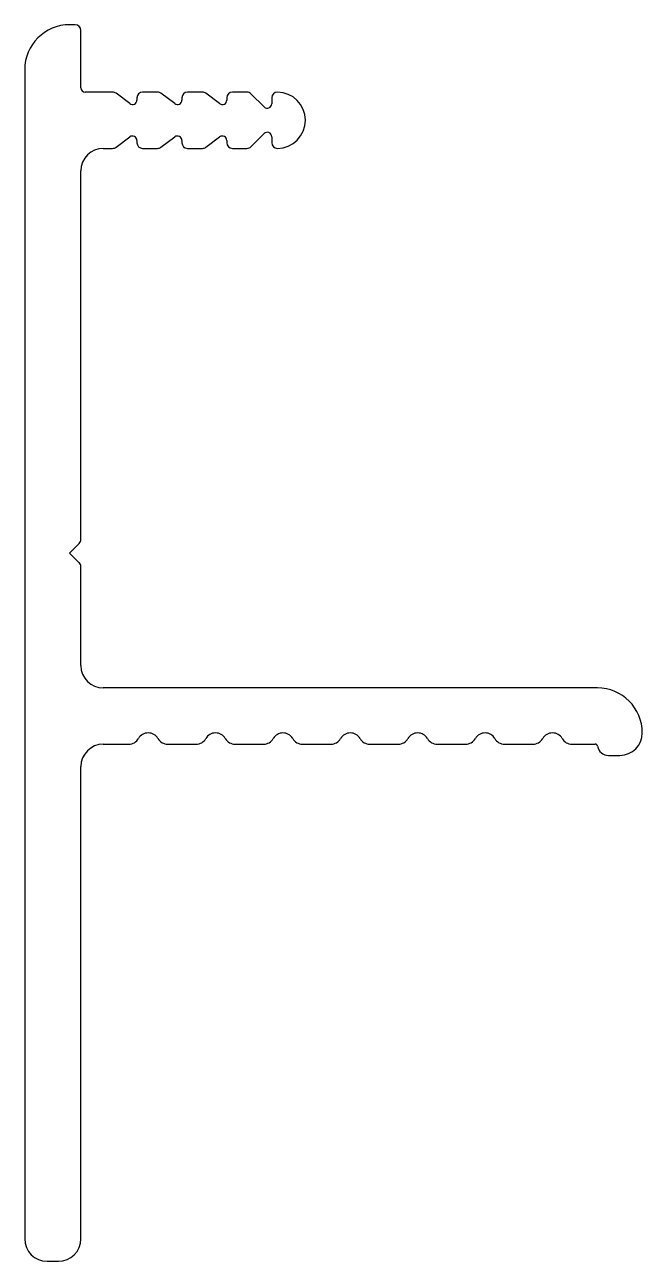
# Model space of a CAD drawing. Extents: x 1.3 to 28.8, y 1 to 56.
import ezdxf

# ---------------------------------------------------------------- set-up
doc = ezdxf.new("R2010")
doc.units = 0
doc.layers.get('0').update_dxf_attribs({"linetype": 'CONTINUOUS'})

msp = doc.modelspace()

# ---------------------------------------------------------------- linework, layer by layer
for p, q in [((3.577, 55.956), (3.327, 55.956)), ((3.827, 53.156), (3.827, 55.706)), ((1.327, 53.956), (1.327, 1.956)), ((5.244, 52.956), (4.027, 52.956)), ((6.007, 52.446), (5.394, 52.906)), ((7.244, 52.956), (6.577, 52.956)), ((8.007, 52.446), (7.394, 52.906)), ((9.244, 52.956), (8.577, 52.956)), ((10.007, 52.446), (9.394, 52.906)), ((11.224, 52.956), (10.577, 52.956)), ((11.986, 52.298), (11.401, 52.883)), ((6.327, 52.706), (6.327, 52.606)), ((8.327, 52.706), (8.327, 52.606)), ((10.327, 52.706), (10.327, 52.606)), ((12.327, 52.706), (12.327, 52.439)), ((5.394, 50.506), (6.007, 50.966)), ((6.327, 50.806), (6.327, 50.706)), ((7.394, 50.506), (8.007, 50.966)), ((8.327, 50.806), (8.327, 50.706)), ((9.394, 50.506), (10.007, 50.966)), ((10.327, 50.806), (10.327, 50.706)), ((11.401, 50.529), (11.986, 51.115)), ((12.327, 50.973), (12.327, 50.706)), ((4.827, 50.456), (5.244, 50.456)), ((6.577, 50.456), (7.244, 50.456)), ((8.577, 50.456), (9.244, 50.456)), ((10.577, 50.456), (11.224, 50.456)), ((3.827, 33.06), (3.827, 49.456)), ((3.327, 32.456), (3.754, 32.883)), ((3.754, 32.029), (3.327, 32.456)), ((3.827, 27.456), (3.827, 31.853)), ((26.827, 26.456), (4.827, 26.456)), ((4.827, 23.956), (5.961, 23.956)), ((7.693, 23.956), (8.961, 23.956)), ((10.693, 23.956), (11.961, 23.956)), ((13.693, 23.956), (14.961, 23.956)), ((16.693, 23.956), (17.961, 23.956)), ((19.693, 23.956), (20.961, 23.956)), ((22.693, 23.956), (23.961, 23.956)), ((25.693, 23.956), (26.736, 23.956)), ((27.327, 23.456), (27.827, 23.456)), ((3.827, 1.956), (3.827, 22.956)), ((2.327, 0.956), (2.827, 0.956))]:
    msp.add_line(p, q)
for centre, radius, start, end in [((3.327, 53.956), 2, 90, 180), ((3.577, 55.706), 0.25, 0, 90), ((4.027, 53.156), 0.2, 180, 270), ((5.244, 52.706), 0.25, 53.1301, 90), ((6.577, 52.706), 0.25, 90, 180), ((7.244, 52.706), 0.25, 53.1301, 90), ((8.577, 52.706), 0.25, 90, 180), ((9.244, 52.706), 0.25, 53.1301, 90), ((10.577, 52.706), 0.25, 90, 180), ((11.224, 52.706), 0.25, 45, 90), ((12.577, 52.706), 0.25, 90, 180), ((12.577, 51.706), 1.25, 0, 90), ((6.127, 52.606), 0.2, 233.1301, 0), ((8.127, 52.606), 0.2, 233.1301, 0), ((10.127, 52.606), 0.2, 233.1301, 0), ((12.127, 52.439), 0.2, 225, 0), ((12.577, 51.706), 1.25, 270, 360), ((12.127, 50.973), 0.2, 0, 135), ((6.127, 50.806), 0.2, 0, 126.8699), ((6.577, 50.706), 0.25, 180, 270), ((8.127, 50.806), 0.2, 0, 126.8699), ((8.577, 50.706), 0.25, 180, 270), ((10.127, 50.806), 0.2, 0, 126.8699), ((10.577, 50.706), 0.25, 180, 270), ((12.577, 50.706), 0.25, 180, 270), ((4.827, 49.456), 1, 90, 180), ((5.244, 50.706), 0.25, 270, 306.8699), ((7.244, 50.706), 0.25, 270, 306.8699), ((9.244, 50.706), 0.25, 270, 306.8699), ((11.224, 50.706), 0.25, 270, 315), ((3.577, 33.06), 0.25, 315, 0), ((3.577, 31.853), 0.25, 0, 45), ((4.827, 27.456), 1, 180, 270), ((26.827, 24.456), 2, 0, 90), ((5.961, 24.456), 0.5, 270, 330), ((6.827, 23.956), 0.5, 30, 150), ((7.693, 24.456), 0.5, 210, 270), ((8.961, 24.456), 0.5, 270, 330), ((9.827, 23.956), 0.5, 30, 150), ((10.693, 24.456), 0.5, 210, 270), ((11.961, 24.456), 0.5, 270, 330), ((12.827, 23.956), 0.5, 30, 150), ((13.693, 24.456), 0.5, 210, 270), ((14.961, 24.456), 0.5, 270, 330), ((15.827, 23.956), 0.5, 30, 150), ((16.693, 24.456), 0.5, 210, 270), ((17.961, 24.456), 0.5, 270, 330), ((18.827, 23.956), 0.5, 30, 150), ((19.693, 24.456), 0.5, 210, 270), ((20.961, 24.456), 0.5, 270, 330), ((21.827, 23.956), 0.5, 30, 150), ((22.693, 24.456), 0.5, 210, 270), ((23.961, 24.456), 0.5, 270, 330), ((24.827, 23.956), 0.5, 30, 150), ((25.693, 24.456), 0.5, 210, 270), ((27.827, 24.456), 1, 270, 360), ((4.827, 22.956), 1, 90, 180), ((26.736, 23.856), 0.1, 9.5941, 90), ((27.327, 23.956), 0.5, 189.5941, 270), ((2.327, 1.956), 1, 180, 270), ((2.827, 1.956), 1, 270, 360)]:
    msp.add_arc(centre, radius, start, end)

doc.saveas('drawing.dxf')
